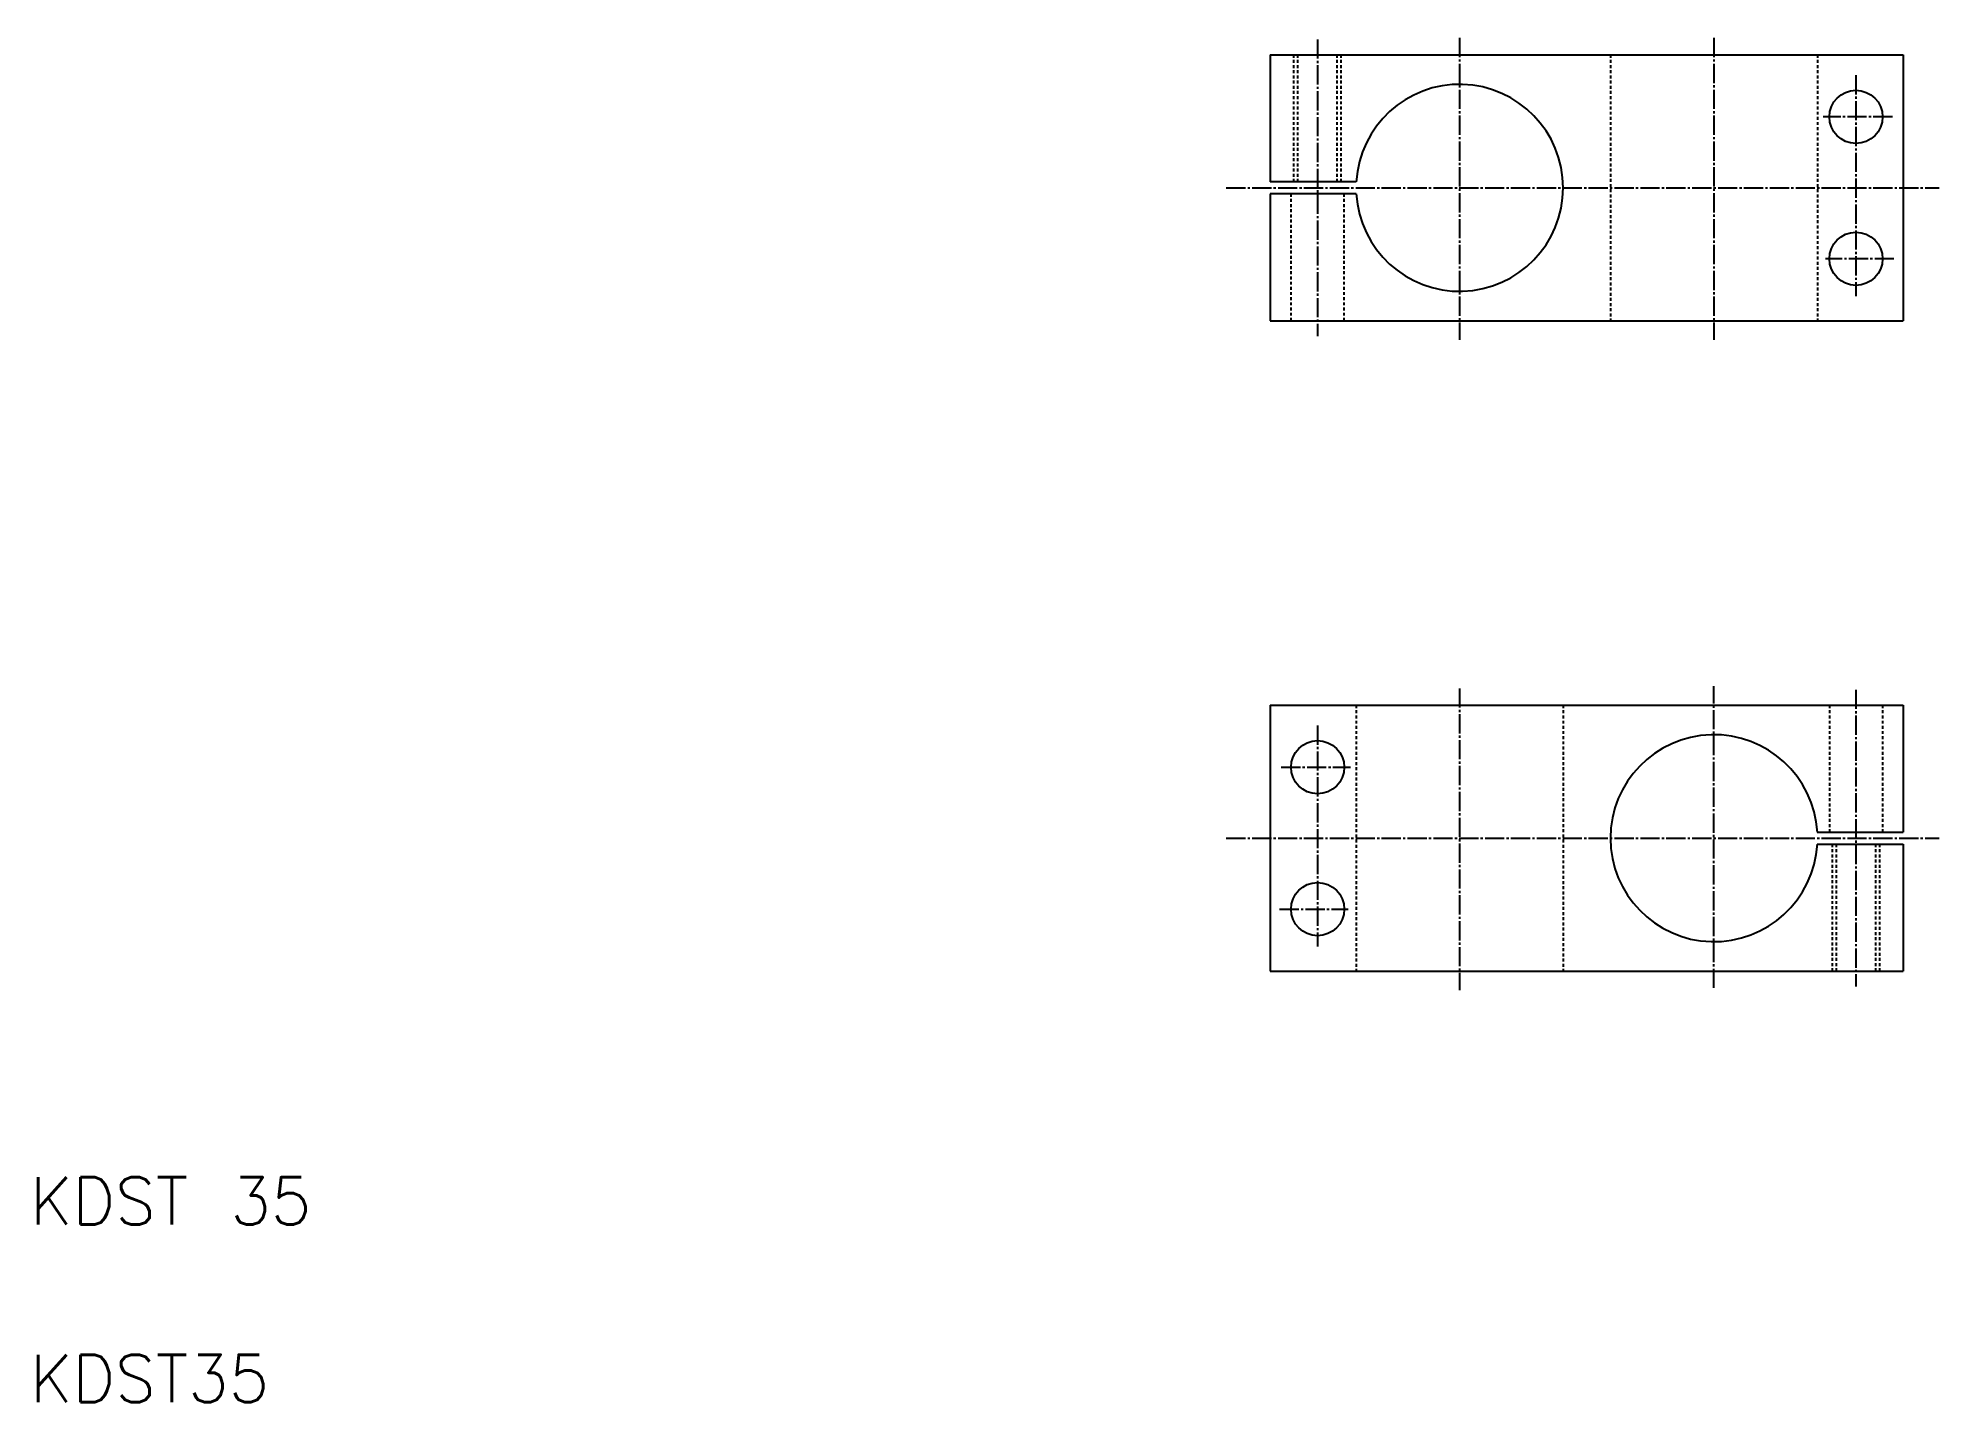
# Model space of a CAD drawing. Extents: x 21 to 343, y 20 to 251.
import ezdxf

# ---------------------------------------------------------------- set-up
doc = ezdxf.new("R2010")
doc.units = 0
doc.header["$LTSCALE"] = 0.25
doc.linetypes.add('CENTER', pattern=[17.5, 13, -1.5, 1.5, -1.5])
doc.linetypes.add('DASHED', pattern=[3.5, 2, -1.5])
doc.layers.get('0').update_dxf_attribs({"linetype": 'CONTINUOUS'})
doc.layers.add('CENTER', color=1, linetype='CENTER')
doc.styles.get("Standard").update_dxf_attribs({"font": 'txt', "bigfont": 'BIGFONT'})

msp = doc.modelspace()

# ---------------------------------------------------------------- linework, layer by layer
for p, q in [((229.68, 247.86), (336.68, 247.86)), ((229.68, 247.86), (229.68, 226.36)), ((336.68, 247.86), (336.68, 202.86)), ((229.68, 242.49), (229.68, 242.49)), ((229.68, 237.11), (229.68, 237.11)), ((244.21, 226.36), (229.68, 226.36)), ((229.68, 224.36), (229.68, 202.86)), ((244.21, 224.36), (229.68, 224.36)), ((229.68, 202.86), (336.68, 202.86)), ((229.68, 137.86), (336.68, 137.86)), ((229.68, 137.86), (229.68, 92.86)), ((336.68, 137.86), (336.68, 116.36)), ((322.15, 116.36), (336.68, 116.36)), ((322.15, 114.36), (336.68, 114.36)), ((336.68, 114.36), (336.68, 92.86)), ((229.68, 92.86), (336.68, 92.86))]:
    msp.add_line(p, q)
at = {"color": 3, "linetype": 'DASHED'}
for p, q in [((233.68, 226.36), (233.68, 247.86)), ((234.36, 226.36), (234.36, 247.86)), ((241, 226.36), (241, 247.86)), ((241.68, 226.36), (241.68, 247.86)), ((287.18, 247.86), (287.18, 202.86)), ((322.18, 247.86), (322.18, 202.86)), ((233.18, 202.86), (233.18, 224.36)), ((242.18, 202.86), (242.18, 224.36)), ((244.18, 137.86), (244.18, 92.86)), ((279.18, 137.86), (279.18, 92.86)), ((324.18, 137.86), (324.18, 116.36)), ((333.18, 137.86), (333.18, 116.36)), ((324.68, 114.36), (324.68, 92.86)), ((325.36, 114.36), (325.36, 92.86)), ((332, 114.36), (332, 92.86)), ((332.68, 114.36), (332.68, 92.86))]:
    msp.add_line(p, q, dxfattribs=at)
for centre in [(328.68, 237.36), (328.68, 213.36), (237.68, 127.36), (237.68, 103.36)]:
    msp.add_circle(centre, 4.5)
for centre, start, end in [((261.68, 225.36), 183.2758, 176.7242), ((304.68, 115.36), 3.2758, 356.7242)]:
    msp.add_arc(centre, 17.5, start, end)
at = {"layer": 'CENTER', "color": 1, "linetype": 'CENTER'}
for p, q in [((261.68, 250.7), (261.68, 199.64)), ((304.68, 250.7), (304.68, 199.64)), ((237.68, 250.46), (237.68, 200.29)), ((328.68, 244.41), (328.68, 207.06)), ((334.85, 237.36), (323.15, 237.36)), ((222.24, 225.36), (342.72, 225.36)), ((335.1, 213.36), (323.53, 213.36)), ((261.68, 140.7), (261.68, 89.64)), ((304.68, 90.03), (304.68, 141.08)), ((328.68, 140.46), (328.68, 90.29)), ((237.68, 134.41), (237.68, 97.06)), ((231.52, 127.36), (243.21, 127.36)), ((222.24, 115.36), (342.72, 115.36)), ((231.26, 103.36), (242.83, 103.36))]:
    msp.add_line(p, q, dxfattribs=at)

# ---------------------------------------------------------------- texts
for s, p in [('KDST 35', (20, 50)), ('KDST35', (20, 20))]:
    msp.add_text(s, height=8).set_placement(p)

doc.saveas('drawing.dxf')
